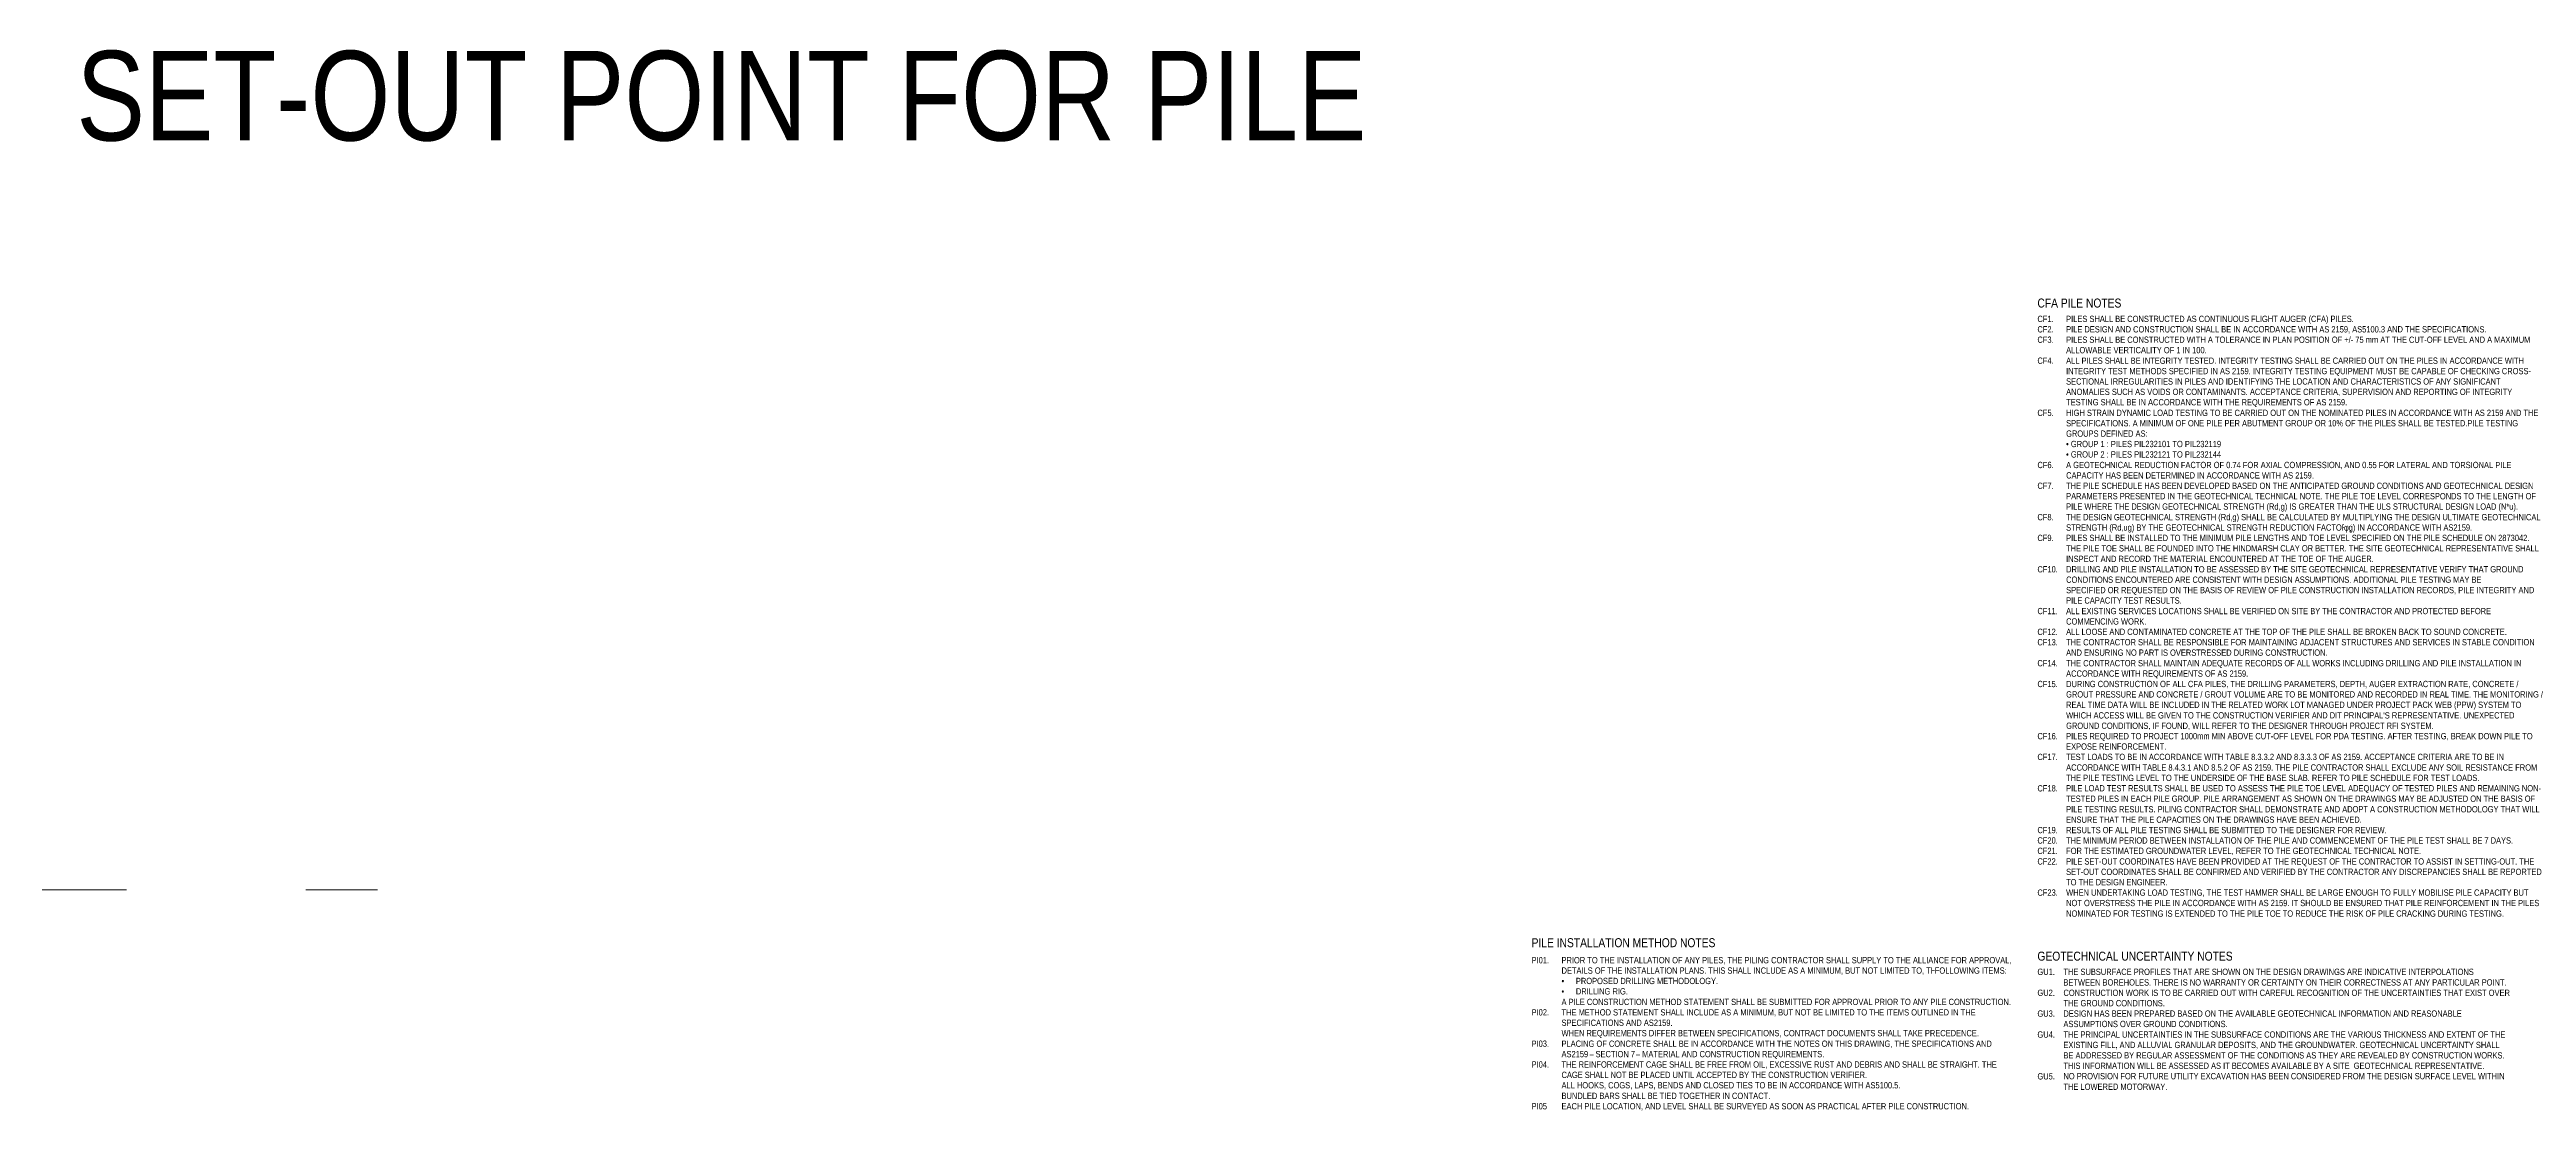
# Model space of a CAD drawing. Header units: metres. Extents: x -0.34 to 2.76, y 1.56 to 3.52.
# Drawn here: x 1.379 to 2.76, y 2.465 to 3.057 of the extents above; entities that cross this region are included whole.
import ezdxf

# ---------------------------------------------------------------- set-up
doc = ezdxf.new("R2010")
doc.units = ezdxf.units.M
doc.linetypes.add('JacobsCenter', pattern=[0.015, 0.009, -0.0015, 0.003, -0.0015])
doc.layers.add('A-DETL', color=7, linetype='Continuous', lineweight=13)
doc.layers.add('G-ANNO-TEXT', color=7, linetype='Continuous', lineweight=9)
doc.styles.add('Arial Narrow', font='ARIALN.TTF', dxfattribs={"height": 0.05})
doc.styles.add('Arial Narrow_2', font='ARIALN.TTF', dxfattribs={"height": 0.0035})
doc.styles.add('Arial Narrow_3', font='ARIALN.TTF', dxfattribs={"height": 0.005})

msp = doc.modelspace()

# ---------------------------------------------------------------- linework, layer by layer
at = {"layer": 'A-DETL', "linetype": 'JacobsCenter', "lineweight": 18}
msp.add_line((-0.0779, 2.5878), (1.5621, 2.5878), dxfattribs=at)

# ---------------------------------------------------------------- texts
at = {"layer": 'G-ANNO-TEXT', "attachment_point": 1, "bg_fill": 3, "box_fill_scale": 1, "bg_fill_color": 256, "bg_fill_true_color": 13158600, "bg_fill_transparency": 0}
for s, insert, char_height, style in [('SET-OUT POINT FOR PILE', (1.3942, 3.0559), 0.05, 'Arial Narrow'), ('PILES SHALL BE CONSTRUCTED AS CONTINUOUS FLIGHT AUGER (CFA) PILES.\xa0', (2.5034, 2.9081), 0.0035, 'Arial Narrow_2'), ('PRIOR TO THE INSTALLATION OF ANY PILES, THE PILING CONTRACTOR SHALL SUPPLY TO THE ALLIANCE FOR APPROVAL, ', (2.2221, 2.5503), 0.0035, 'Arial Narrow_2'), ('THE SUBSURFACE PROFILES THAT ARE SHOWN ON THE DESIGN DRAWINGS ARE INDICATIVE INTERPOLATIONS ', (2.5019, 2.5438), 0.0035, 'Arial Narrow_2'), ('•', (2.2221, 2.5387), 0.0035, 'Arial Narrow_2'), ('PI02.', (2.2054, 2.5212), 0.0035, 'Arial Narrow_2'), ('PI03.', (2.2054, 2.5037), 0.0035, 'Arial Narrow_2'), ('PI04.', (2.2054, 2.4921), 0.0035, 'Arial Narrow_2'), ('PI05', (2.2054, 2.4688), 0.0035, 'Arial Narrow_2')]:
    msp.add_mtext(s, dxfattribs=dict(at, insert=insert, char_height=char_height, style=style))
at = {"layer": 'G-ANNO-TEXT', "char_height": 0.0035, "attachment_point": 1, "style": 'Arial Narrow_2', "bg_fill": 3, "box_fill_scale": 1, "bg_fill_color": 256, "bg_fill_transparency": 0}
for s, insert in [('CF4.', (2.4874, 2.8848)), ('CF5.', (2.4874, 2.8557)), ('CF6.', (2.4874, 2.8266)), ('CF7.', (2.4874, 2.815)), ('CF8.', (2.4874, 2.7975)), ('CF9.', (2.4874, 2.7859))]:
    msp.add_mtext(s, dxfattribs=dict(at, insert=insert))

# ---------------------------------------------------------------- next in the draw order: texts
at = {"layer": 'G-ANNO-TEXT', "attachment_point": 1, "bg_fill": 3, "box_fill_scale": 1, "bg_fill_color": 256, "bg_fill_true_color": 13158600, "bg_fill_transparency": 0}
for s, insert, char_height, style in [('CFA PILE NOTES', (2.4874, 2.9177), 0.005, 'Arial Narrow_3'), ('PILE DESIGN AND CONSTRUCTION SHALL BE IN ACCORDANCE WITH AS 2159, AS5100.3 AND THE SPECIFICATIONS.\xa0', (2.5034, 2.9023), 0.0035, 'Arial Narrow_2'), ('PILE INSTALLATION METHOD\xa0NOTES', (2.2054, 2.5608), 0.005, 'Arial Narrow_3'), ('DETAILS OF THE INSTALLATION PLANS. THIS SHALL INCLUDE AS A MINIMUM, BUT NOT LIMITED TO, THE ', (2.2221, 2.5445), 0.0035, 'Arial Narrow_2'), ('GEOTECHNICAL UNCERTAINTY\xa0NOTES', (2.4874, 2.5533), 0.005, 'Arial Narrow_3'), ('•', (2.2221, 2.5329), 0.0035, 'Arial Narrow_2'), ('BETWEEN BOREHOLES. THERE IS NO WARRANTY OR CERTAINTY ON THEIR CORRECTNESS AT ANY PARTICULAR POINT.\xa0', (2.5019, 2.5379), 0.0035, 'Arial Narrow_2')]:
    msp.add_mtext(s, dxfattribs=dict(at, insert=insert, char_height=char_height, style=style))

# ---------------------------------------------------------------- next in the draw order: texts
at = {"layer": 'G-ANNO-TEXT', "char_height": 0.0035, "attachment_point": 1, "style": 'Arial Narrow_2', "bg_fill": 3, "box_fill_scale": 1, "bg_fill_color": 256, "bg_fill_transparency": 0}
for s, insert in [('CF1.', (2.4874, 2.9081)), ('GU1.', (2.4874, 2.5438))]:
    msp.add_mtext(s, dxfattribs=dict(at, insert=insert))
at = {"layer": 'G-ANNO-TEXT', "char_height": 0.0035, "attachment_point": 1, "style": 'Arial Narrow_2', "bg_fill": 3, "box_fill_scale": 1, "bg_fill_color": 256, "bg_fill_true_color": 13158600, "bg_fill_transparency": 0}
for s, insert in [('PILES SHALL BE CONSTRUCTED WITH A TOLERANCE IN PLAN POSITION OF +/- 75 mm AT THE CUT-OFF LEVEL AND A MAXIMUM ', (2.5034, 2.8965)), ('PI01.', (2.2054, 2.5503)), ('FOLLOWING ITEMS:\xa0', (2.4302, 2.5445)), ('PROPOSED DRILLING METHODOLOGY.\xa0', (2.2301, 2.5387)), ('CONSTRUCTION WORK IS TO BE CARRIED OUT WITH CAREFUL RECOGNITION OF THE UNCERTAINTIES THAT EXIST OVER ', (2.5019, 2.5321))]:
    msp.add_mtext(s, dxfattribs=dict(at, insert=insert))

# ---------------------------------------------------------------- next in the draw order: texts
at = {"layer": 'G-ANNO-TEXT', "insert": (2.4874, 2.9023), "char_height": 0.0035, "attachment_point": 1, "style": 'Arial Narrow_2', "bg_fill": 3, "box_fill_scale": 1, "bg_fill_color": 256, "bg_fill_transparency": 0}
msp.add_mtext('CF2.', dxfattribs=at)
at = {"layer": 'G-ANNO-TEXT', "char_height": 0.0035, "attachment_point": 1, "style": 'Arial Narrow_2', "bg_fill": 3, "box_fill_scale": 1, "bg_fill_color": 256, "bg_fill_true_color": 13158600, "bg_fill_transparency": 0}
for s, insert in [('ALLOWABLE VERTICALITY OF 1 IN 100.\xa0', (2.5034, 2.8907)), ('DRILLING RIG.\xa0', (2.2301, 2.5329)), ('THE GROUND CONDITIONS.\xa0', (2.5019, 2.5263))]:
    msp.add_mtext(s, dxfattribs=dict(at, insert=insert))

# ---------------------------------------------------------------- next in the draw order: texts
at = {"layer": 'G-ANNO-TEXT', "char_height": 0.0035, "attachment_point": 1, "style": 'Arial Narrow_2', "bg_fill": 3, "box_fill_scale": 1, "bg_fill_color": 256, "bg_fill_transparency": 0}
for s, insert in [('CF3.', (2.4874, 2.8965)), ('GU2.', (2.4874, 2.5321))]:
    msp.add_mtext(s, dxfattribs=dict(at, insert=insert))
at = {"layer": 'G-ANNO-TEXT', "char_height": 0.0035, "attachment_point": 1, "style": 'Arial Narrow_2', "bg_fill": 3, "box_fill_scale": 1, "bg_fill_color": 256, "bg_fill_true_color": 13158600, "bg_fill_transparency": 0}
for s, insert in [('ALL PILES SHALL BE INTEGRITY TESTED. INTEGRITY TESTING SHALL BE CARRIED OUT ON THE PILES IN ACCORDANCE WITH ', (2.5034, 2.8848)), ('A PILE CONSTRUCTION METHOD STATEMENT SHALL BE SUBMITTED FOR APPROVAL PRIOR TO ANY PILE CONSTRUCTION.', (2.2221, 2.527)), ('DESIGN HAS BEEN PREPARED BASED ON THE AVAILABLE GEOTECHNICAL INFORMATION AND REASONABLE ', (2.5019, 2.5205))]:
    msp.add_mtext(s, dxfattribs=dict(at, insert=insert))

# ---------------------------------------------------------------- next in the draw order: texts
for s, insert in [('INTEGRITY TEST METHODS SPECIFIED IN AS 2159. INTEGRITY TESTING EQUIPMENT MUST BE CAPABLE OF CHECKING CROSS-', (2.5034, 2.879)), ('THE METHOD STATEMENT SHALL INCLUDE AS A MINIMUM, BUT NOT BE LIMITED TO THE ITEMS OUTLINED IN THE', (2.2221, 2.5212)), ('ASSUMPTIONS OVER GROUND CONDITIONS.\xa0', (2.5019, 2.5147))]:
    msp.add_mtext(s, dxfattribs=dict(at, insert=insert))

# ---------------------------------------------------------------- next in the draw order: texts
for s, insert in [('SECTIONAL IRREGULARITIES IN PILES AND IDENTIFYING THE LOCATION AND CHARACTERISTICS OF ANY SIGNIFICANT ', (2.5034, 2.8732)), ('SPECIFICATIONS AND AS2159.\xa0', (2.2221, 2.5154)), ('THE PRINCIPAL UNCERTAINTIES IN THE SUBSURFACE CONDITIONS ARE THE VARIOUS THICKNESS AND EXTENT OF THE ', (2.5019, 2.5088))]:
    msp.add_mtext(s, dxfattribs=dict(at, insert=insert))
at = {"layer": 'G-ANNO-TEXT', "insert": (2.4874, 2.5205), "char_height": 0.0035, "attachment_point": 1, "style": 'Arial Narrow_2', "bg_fill": 3, "box_fill_scale": 1, "bg_fill_color": 256, "bg_fill_transparency": 0}
msp.add_mtext('GU3.', dxfattribs=at)

# ---------------------------------------------------------------- next in the draw order: texts
at = {"layer": 'G-ANNO-TEXT', "char_height": 0.0035, "attachment_point": 1, "style": 'Arial Narrow_2', "bg_fill": 3, "box_fill_scale": 1, "bg_fill_color": 256, "bg_fill_true_color": 13158600, "bg_fill_transparency": 0}
for s, insert in [('ANOMALIES SUCH AS VOIDS OR CONTAMINANTS. ACCEPTANCE CRITERIA, SUPERVISION AND REPORTING OF INTEGRITY ', (2.5034, 2.8674)), ('WHEN REQUIREMENTS DIFFER BETWEEN SPECIFICATIONS, CONTRACT DOCUMENTS SHALL TAKE PRECEDENCE.\xa0', (2.2221, 2.5096)), ('EXISTING FILL, AND ALLUVIAL GRANULAR DEPOSITS, AND THE GROUNDWATER. GEOTECHNICAL UNCERTAINTY SHALL ', (2.5019, 2.503))]:
    msp.add_mtext(s, dxfattribs=dict(at, insert=insert))

# ---------------------------------------------------------------- next in the draw order: texts
for s, insert in [('TESTING SHALL BE IN ACCORDANCE WITH THE REQUIREMENTS OF AS 2159.\xa0', (2.5034, 2.8616)), ('PLACING OF CONCRETE SHALL BE IN ACCORDANCE WITH THE NOTES ON THIS DRAWING, THE SPECIFICATIONS AND ', (2.2221, 2.5037)), ('BE ADDRESSED BY REGULAR ASSESSMENT OF THE CONDITIONS AS THEY ARE REVEALED BY CONSTRUCTION WORKS. ', (2.5019, 2.4972))]:
    msp.add_mtext(s, dxfattribs=dict(at, insert=insert))
at = {"layer": 'G-ANNO-TEXT', "insert": (2.4874, 2.5088), "char_height": 0.0035, "attachment_point": 1, "style": 'Arial Narrow_2', "bg_fill": 3, "box_fill_scale": 1, "bg_fill_color": 256, "bg_fill_transparency": 0}
msp.add_mtext('GU4.', dxfattribs=at)

# ---------------------------------------------------------------- next in the draw order: texts
at = {"layer": 'G-ANNO-TEXT', "char_height": 0.0035, "attachment_point": 1, "style": 'Arial Narrow_2', "bg_fill": 3, "box_fill_scale": 1, "bg_fill_color": 256, "bg_fill_true_color": 13158600, "bg_fill_transparency": 0}
for s, insert in [('HIGH STRAIN DYNAMIC LOAD TESTING TO BE CARRIED OUT ON THE NOMINATED PILES IN ACCORDANCE WITH AS 2159 AND THE ', (2.5034, 2.8557)), ('AS2159 ', (2.2221, 2.4979)), ('THIS INFORMATION WILL BE ASSESSED AS IT BECOMES AVAILABLE BY A SITE  GEOTECHNICAL REPRESENTATIVE.\xa0', (2.5019, 2.4914))]:
    msp.add_mtext(s, dxfattribs=dict(at, insert=insert))

# ---------------------------------------------------------------- next in the draw order: texts
for s, insert in [('SPECIFICATIONS. A MINIMUM OF ONE PILE PER ABUTMENT GROUP OR 10% OF THE PILES SHALL BE TESTED.PILE TESTING ', (2.5034, 2.8499)), ('–', (2.2377, 2.4979)), ('NO PROVISION FOR FUTURE UTILITY EXCAVATION HAS BEEN CONSIDERED FROM THE DESIGN SURFACE LEVEL WITHIN ', (2.5019, 2.4856))]:
    msp.add_mtext(s, dxfattribs=dict(at, insert=insert))

# ---------------------------------------------------------------- next in the draw order: texts
for s, insert in [('GROUPS DEFINED AS:', (2.5034, 2.8441)), (' SECTION 7 ', (2.2399, 2.4979)), ('THE LOWERED MOTORWAY.\xa0', (2.5019, 2.4797))]:
    msp.add_mtext(s, dxfattribs=dict(at, insert=insert))

# ---------------------------------------------------------------- next in the draw order: texts
for s, insert in [('•', (2.5034, 2.8383)), ('–', (2.2636, 2.4979))]:
    msp.add_mtext(s, dxfattribs=dict(at, insert=insert))
at = {"layer": 'G-ANNO-TEXT', "insert": (2.4874, 2.4855), "char_height": 0.0035, "attachment_point": 1, "style": 'Arial Narrow_2', "bg_fill": 3, "box_fill_scale": 1, "bg_fill_color": 256, "bg_fill_transparency": 0}
msp.add_mtext('GU5.', dxfattribs=at)

# ---------------------------------------------------------------- next in the draw order: texts
at = {"layer": 'G-ANNO-TEXT', "char_height": 0.0035, "attachment_point": 1, "style": 'Arial Narrow_2', "bg_fill": 3, "box_fill_scale": 1, "bg_fill_color": 256, "bg_fill_true_color": 13158600, "bg_fill_transparency": 0}
for s, insert in [(' GROUP 1 : PILES PIL232101 TO PIL232119', (2.5049, 2.8383)), (' MATERIAL AND CONSTRUCTION REQUIREMENTS.\xa0', (2.2659, 2.4979))]:
    msp.add_mtext(s, dxfattribs=dict(at, insert=insert))

# ---------------------------------------------------------------- next in the draw order: texts
for s, insert in [('•', (2.5034, 2.8325)), ('THE REINFORCEMENT CAGE SHALL BE FREE FROM OIL, EXCESSIVE RUST AND DEBRIS AND SHALL BE STRAIGHT. THE ', (2.2221, 2.4921))]:
    msp.add_mtext(s, dxfattribs=dict(at, insert=insert))

# ---------------------------------------------------------------- next in the draw order: texts
for s, insert in [(' GROUP 2 : PILES PIL232121 TO PIL232144\xa0', (2.5049, 2.8325)), ('CAGE SHALL NOT BE PLACED UNTIL ACCEPTED BY THE CONSTRUCTION VERIFIER.\xa0\xa0', (2.2221, 2.4863))]:
    msp.add_mtext(s, dxfattribs=dict(at, insert=insert))

# ---------------------------------------------------------------- next in the draw order: texts
for s, insert in [('A GEOTECHNICAL REDUCTION FACTOR OF 0.74 FOR AXIAL COMPRESSION, AND 0.55 FOR LATERAL AND TORSIONAL PILE ', (2.5034, 2.8266)), ('ALL HOOKS, COGS, LAPS, BENDS AND CLOSED TIES TO BE IN ACCORDANCE WITH AS5100.5.\xa0', (2.2221, 2.4805))]:
    msp.add_mtext(s, dxfattribs=dict(at, insert=insert))

# ---------------------------------------------------------------- next in the draw order: texts
for s, insert in [('CAPACITY HAS BEEN DETERMINED IN ACCORDANCE WITH AS 2159.\xa0', (2.5034, 2.8208)), ('BUNDLED BARS SHALL BE TIED TOGETHER IN CONTACT.\xa0', (2.2221, 2.4746))]:
    msp.add_mtext(s, dxfattribs=dict(at, insert=insert))

# ---------------------------------------------------------------- next in the draw order: texts
for s, insert in [('THE PILE SCHEDULE HAS BEEN DEVELOPED BASED ON THE ANTICIPATED GROUND CONDITIONS AND GEOTECHNICAL DESIGN ', (2.5034, 2.815)), ('EACH PILE LOCATION, AND LEVEL SHALL BE SURVEYED AS SOON AS PRACTICAL AFTER PILE CONSTRUCTION.', (2.2221, 2.4688))]:
    msp.add_mtext(s, dxfattribs=dict(at, insert=insert))

# ---------------------------------------------------------------- next in the draw order: texts
at = {"layer": 'G-ANNO-TEXT', "insert": (2.5034, 2.8092), "char_height": 0.0035, "attachment_point": 1, "style": 'Arial Narrow_2', "bg_fill": 3, "box_fill_scale": 1, "bg_fill_color": 256, "bg_fill_true_color": 13158600, "bg_fill_transparency": 0}
msp.add_mtext('PARAMETERS PRESENTED IN THE GEOTECHNICAL TECHNICAL NOTE. THE PILE TOE LEVEL CORRESPONDS TO THE LENGTH OF ', dxfattribs=at)

# ---------------------------------------------------------------- next in the draw order: texts
at = {"layer": 'G-ANNO-TEXT', "insert": (2.5034, 2.8034), "char_height": 0.0035, "attachment_point": 1, "style": 'Arial Narrow_2', "bg_fill": 3, "box_fill_scale": 1, "bg_fill_color": 256, "bg_fill_true_color": 13158600, "bg_fill_transparency": 0}
msp.add_mtext('PILE WHERE THE DESIGN GEOTECHNICAL STRENGTH (Rd,g) IS GREATER THAN THE ULS STRUCTURAL DESIGN LOAD (N*u).  ', dxfattribs=at)

# ---------------------------------------------------------------- next in the draw order: texts
at = {"layer": 'G-ANNO-TEXT', "insert": (2.5034, 2.7975), "char_height": 0.0035, "attachment_point": 1, "style": 'Arial Narrow_2', "bg_fill": 3, "box_fill_scale": 1, "bg_fill_color": 256, "bg_fill_true_color": 13158600, "bg_fill_transparency": 0}
msp.add_mtext('THE DESIGN GEOTECHNICAL STRENGTH (Rd,g) SHALL BE CALCULATED BY MULTIPLYING THE DESIGN ULTIMATE GEOTECHNICAL ', dxfattribs=at)

# ---------------------------------------------------------------- next in the draw order: texts
at = {"layer": 'G-ANNO-TEXT', "insert": (2.5034, 2.7917), "char_height": 0.0035, "attachment_point": 1, "style": 'Arial Narrow_2', "bg_fill": 3, "box_fill_scale": 1, "bg_fill_color": 256, "bg_fill_true_color": 13158600, "bg_fill_transparency": 0}
msp.add_mtext('STRENGTH (Rd,ug) BY THE GEOTECHNICAL STRENGTH REDUCTION FACTOR (', dxfattribs=at)

# ---------------------------------------------------------------- next in the draw order: texts
at = {"layer": 'G-ANNO-TEXT', "insert": (2.6583, 2.7917), "char_height": 0.0035, "attachment_point": 1, "style": 'Arial Narrow_2', "bg_fill": 3, "box_fill_scale": 1, "bg_fill_color": 256, "bg_fill_true_color": 13158600, "bg_fill_transparency": 0}
msp.add_mtext('φ', dxfattribs=at)

# ---------------------------------------------------------------- next in the draw order: texts
at = {"layer": 'G-ANNO-TEXT', "insert": (2.6609, 2.7917), "char_height": 0.0035, "attachment_point": 1, "style": 'Arial Narrow_2', "bg_fill": 3, "box_fill_scale": 1, "bg_fill_color": 256, "bg_fill_true_color": 13158600, "bg_fill_transparency": 0}
msp.add_mtext('g) IN ACCORDANCE WITH AS2159.', dxfattribs=at)

# ---------------------------------------------------------------- next in the draw order: texts
at = {"layer": 'G-ANNO-TEXT', "insert": (2.5034, 2.7859), "char_height": 0.0035, "attachment_point": 1, "style": 'Arial Narrow_2', "bg_fill": 3, "box_fill_scale": 1, "bg_fill_color": 256, "bg_fill_true_color": 13158600, "bg_fill_transparency": 0}
msp.add_mtext('PILES SHALL BE INSTALLED TO THE MINIMUM PILE LENGTHS AND TOE LEVEL SPECIFIED ON THE PILE SCHEDULE ON 2873042.', dxfattribs=at)

# ---------------------------------------------------------------- next in the draw order: texts
at = {"layer": 'G-ANNO-TEXT', "insert": (2.5034, 2.7801), "char_height": 0.0035, "attachment_point": 1, "style": 'Arial Narrow_2', "bg_fill": 3, "box_fill_scale": 1, "bg_fill_color": 256, "bg_fill_true_color": 13158600, "bg_fill_transparency": 0}
msp.add_mtext('THE PILE TOE SHALL BE FOUNDED INTO THE HINDMARSH CLAY OR BETTER. THE SITE GEOTECHNICAL REPRESENTATIVE SHALL ', dxfattribs=at)

# ---------------------------------------------------------------- next in the draw order: texts
at = {"layer": 'G-ANNO-TEXT', "insert": (2.5034, 2.7742), "char_height": 0.0035, "attachment_point": 1, "style": 'Arial Narrow_2', "bg_fill": 3, "box_fill_scale": 1, "bg_fill_color": 256, "bg_fill_true_color": 13158600, "bg_fill_transparency": 0}
msp.add_mtext('INSPECT AND RECORD THE MATERIAL ENCOUNTERED AT THE TOE OF THE AUGER.', dxfattribs=at)

# ---------------------------------------------------------------- next in the draw order: texts
at = {"layer": 'G-ANNO-TEXT', "insert": (2.5034, 2.7684), "char_height": 0.0035, "attachment_point": 1, "style": 'Arial Narrow_2', "bg_fill": 3, "box_fill_scale": 1, "bg_fill_color": 256, "bg_fill_true_color": 13158600, "bg_fill_transparency": 0}
msp.add_mtext('DRILLING AND PILE INSTALLATION TO BE ASSESSED BY THE SITE GEOTECHNICAL REPRESENTATIVE VERIFY THAT GROUND ', dxfattribs=at)

# ---------------------------------------------------------------- next in the draw order: texts
at = {"layer": 'G-ANNO-TEXT', "insert": (2.5034, 2.7626), "char_height": 0.0035, "attachment_point": 1, "style": 'Arial Narrow_2', "bg_fill": 3, "box_fill_scale": 1, "bg_fill_color": 256, "bg_fill_true_color": 13158600, "bg_fill_transparency": 0}
msp.add_mtext('CONDITIONS ENCOUNTERED ARE CONSISTENT WITH DESIGN ASSUMPTIONS. ADDITIONAL PILE TESTING MAY BE ', dxfattribs=at)

# ---------------------------------------------------------------- next in the draw order: texts
at = {"layer": 'G-ANNO-TEXT', "insert": (2.4874, 2.7684), "char_height": 0.0035, "attachment_point": 1, "style": 'Arial Narrow_2', "bg_fill": 3, "box_fill_scale": 1, "bg_fill_color": 256, "bg_fill_transparency": 0}
msp.add_mtext('CF10.', dxfattribs=at)
at = {"layer": 'G-ANNO-TEXT', "insert": (2.5034, 2.7568), "char_height": 0.0035, "attachment_point": 1, "style": 'Arial Narrow_2', "bg_fill": 3, "box_fill_scale": 1, "bg_fill_color": 256, "bg_fill_true_color": 13158600, "bg_fill_transparency": 0}
msp.add_mtext('SPECIFIED OR REQUESTED ON THE BASIS OF REVIEW OF PILE CONSTRUCTION INSTALLATION RECORDS, PILE INTEGRITY AND ', dxfattribs=at)

# ---------------------------------------------------------------- next in the draw order: texts
at = {"layer": 'G-ANNO-TEXT', "insert": (2.5034, 2.751), "char_height": 0.0035, "attachment_point": 1, "style": 'Arial Narrow_2', "bg_fill": 3, "box_fill_scale": 1, "bg_fill_color": 256, "bg_fill_true_color": 13158600, "bg_fill_transparency": 0}
msp.add_mtext('PILE CAPACITY TEST RESULTS.', dxfattribs=at)

# ---------------------------------------------------------------- next in the draw order: texts
at = {"layer": 'G-ANNO-TEXT', "insert": (2.5034, 2.7451), "char_height": 0.0035, "attachment_point": 1, "style": 'Arial Narrow_2', "bg_fill": 3, "box_fill_scale": 1, "bg_fill_color": 256, "bg_fill_true_color": 13158600, "bg_fill_transparency": 0}
msp.add_mtext('ALL EXISTING SERVICES LOCATIONS SHALL BE VERIFIED ON SITE BY THE CONTRACTOR AND PROTECTED BEFORE ', dxfattribs=at)

# ---------------------------------------------------------------- next in the draw order: texts
at = {"layer": 'G-ANNO-TEXT', "insert": (2.5034, 2.7393), "char_height": 0.0035, "attachment_point": 1, "style": 'Arial Narrow_2', "bg_fill": 3, "box_fill_scale": 1, "bg_fill_color": 256, "bg_fill_true_color": 13158600, "bg_fill_transparency": 0}
msp.add_mtext('COMMENCING WORK.\xa0', dxfattribs=at)

# ---------------------------------------------------------------- next in the draw order: texts
at = {"layer": 'G-ANNO-TEXT', "insert": (2.4874, 2.7451), "char_height": 0.0035, "attachment_point": 1, "style": 'Arial Narrow_2', "bg_fill": 3, "box_fill_scale": 1, "bg_fill_color": 256, "bg_fill_transparency": 0}
msp.add_mtext('CF11.', dxfattribs=at)
at = {"layer": 'G-ANNO-TEXT', "insert": (2.5034, 2.7335), "char_height": 0.0035, "attachment_point": 1, "style": 'Arial Narrow_2', "bg_fill": 3, "box_fill_scale": 1, "bg_fill_color": 256, "bg_fill_true_color": 13158600, "bg_fill_transparency": 0}
msp.add_mtext('ALL LOOSE AND CONTAMINATED CONCRETE AT THE TOP OF THE PILE SHALL BE BROKEN BACK TO SOUND CONCRETE.\xa0', dxfattribs=at)

# ---------------------------------------------------------------- next in the draw order: texts
at = {"layer": 'G-ANNO-TEXT', "insert": (2.5034, 2.7277), "char_height": 0.0035, "attachment_point": 1, "style": 'Arial Narrow_2', "bg_fill": 3, "box_fill_scale": 1, "bg_fill_color": 256, "bg_fill_true_color": 13158600, "bg_fill_transparency": 0}
msp.add_mtext('THE CONTRACTOR SHALL BE RESPONSIBLE FOR MAINTAINING ADJACENT STRUCTURES AND SERVICES IN STABLE CONDITION ', dxfattribs=at)

# ---------------------------------------------------------------- next in the draw order: texts
at = {"layer": 'G-ANNO-TEXT', "insert": (2.4874, 2.7335), "char_height": 0.0035, "attachment_point": 1, "style": 'Arial Narrow_2', "bg_fill": 3, "box_fill_scale": 1, "bg_fill_color": 256, "bg_fill_transparency": 0}
msp.add_mtext('CF12.', dxfattribs=at)
at = {"layer": 'G-ANNO-TEXT', "insert": (2.5034, 2.7219), "char_height": 0.0035, "attachment_point": 1, "style": 'Arial Narrow_2', "bg_fill": 3, "box_fill_scale": 1, "bg_fill_color": 256, "bg_fill_true_color": 13158600, "bg_fill_transparency": 0}
msp.add_mtext('AND ENSURING NO PART IS OVERSTRESSED DURING CONSTRUCTION.\xa0', dxfattribs=at)

# ---------------------------------------------------------------- next in the draw order: texts
at = {"layer": 'G-ANNO-TEXT', "insert": (2.4874, 2.7277), "char_height": 0.0035, "attachment_point": 1, "style": 'Arial Narrow_2', "bg_fill": 3, "box_fill_scale": 1, "bg_fill_color": 256, "bg_fill_transparency": 0}
msp.add_mtext('CF13.', dxfattribs=at)
at = {"layer": 'G-ANNO-TEXT', "insert": (2.5034, 2.716), "char_height": 0.0035, "attachment_point": 1, "style": 'Arial Narrow_2', "bg_fill": 3, "box_fill_scale": 1, "bg_fill_color": 256, "bg_fill_true_color": 13158600, "bg_fill_transparency": 0}
msp.add_mtext('THE CONTRACTOR SHALL MAINTAIN ADEQUATE RECORDS OF ALL WORKS INCLUDING DRILLING AND PILE INSTALLATION IN ', dxfattribs=at)

# ---------------------------------------------------------------- next in the draw order: texts
at = {"layer": 'G-ANNO-TEXT', "insert": (2.5034, 2.7102), "char_height": 0.0035, "attachment_point": 1, "style": 'Arial Narrow_2', "bg_fill": 3, "box_fill_scale": 1, "bg_fill_color": 256, "bg_fill_true_color": 13158600, "bg_fill_transparency": 0}
msp.add_mtext('ACCORDANCE WITH REQUIREMENTS OF AS 2159.\xa0', dxfattribs=at)

# ---------------------------------------------------------------- next in the draw order: texts
at = {"layer": 'G-ANNO-TEXT', "insert": (2.4874, 2.716), "char_height": 0.0035, "attachment_point": 1, "style": 'Arial Narrow_2', "bg_fill": 3, "box_fill_scale": 1, "bg_fill_color": 256, "bg_fill_transparency": 0}
msp.add_mtext('CF14.', dxfattribs=at)
at = {"layer": 'G-ANNO-TEXT', "insert": (2.5034, 2.7044), "char_height": 0.0035, "attachment_point": 1, "style": 'Arial Narrow_2', "bg_fill": 3, "box_fill_scale": 1, "bg_fill_color": 256, "bg_fill_true_color": 13158600, "bg_fill_transparency": 0}
msp.add_mtext('DURING CONSTRUCTION OF ALL CFA PILES, THE DRILLING PARAMETERS, DEPTH, AUGER EXTRACTION RATE, CONCRETE / ', dxfattribs=at)

# ---------------------------------------------------------------- next in the draw order: texts
at = {"layer": 'G-ANNO-TEXT', "insert": (2.5034, 2.6986), "char_height": 0.0035, "attachment_point": 1, "style": 'Arial Narrow_2', "bg_fill": 3, "box_fill_scale": 1, "bg_fill_color": 256, "bg_fill_true_color": 13158600, "bg_fill_transparency": 0}
msp.add_mtext('GROUT PRESSURE AND CONCRETE / GROUT VOLUME ARE TO BE MONITORED AND RECORDED IN REAL TIME. THE MONITORING / ', dxfattribs=at)

# ---------------------------------------------------------------- next in the draw order: texts
at = {"layer": 'G-ANNO-TEXT', "insert": (2.4874, 2.7044), "char_height": 0.0035, "attachment_point": 1, "style": 'Arial Narrow_2', "bg_fill": 3, "box_fill_scale": 1, "bg_fill_color": 256, "bg_fill_transparency": 0}
msp.add_mtext('CF15.', dxfattribs=at)
at = {"layer": 'G-ANNO-TEXT', "insert": (2.5034, 2.6928), "char_height": 0.0035, "attachment_point": 1, "style": 'Arial Narrow_2', "bg_fill": 3, "box_fill_scale": 1, "bg_fill_color": 256, "bg_fill_true_color": 13158600, "bg_fill_transparency": 0}
msp.add_mtext('REAL TIME DATA WILL BE INCLUDED IN THE RELATED WORK LOT MANAGED UNDER PROJECT PACK WEB (PPW) SYSTEM TO ', dxfattribs=at)

# ---------------------------------------------------------------- next in the draw order: texts
at = {"layer": 'G-ANNO-TEXT', "insert": (2.5034, 2.6869), "char_height": 0.0035, "attachment_point": 1, "style": 'Arial Narrow_2', "bg_fill": 3, "box_fill_scale": 1, "bg_fill_color": 256, "bg_fill_true_color": 13158600, "bg_fill_transparency": 0}
msp.add_mtext("WHICH ACCESS WILL BE GIVEN TO THE CONSTRUCTION VERIFIER AND DIT PRINCIPAL'S REPRESENTATIVE. UNEXPECTED ", dxfattribs=at)

# ---------------------------------------------------------------- next in the draw order: texts
at = {"layer": 'G-ANNO-TEXT', "insert": (2.5034, 2.6811), "char_height": 0.0035, "attachment_point": 1, "style": 'Arial Narrow_2', "bg_fill": 3, "box_fill_scale": 1, "bg_fill_color": 256, "bg_fill_true_color": 13158600, "bg_fill_transparency": 0}
msp.add_mtext('GROUND CONDITIONS, IF FOUND, WILL REFER TO THE DESIGNER THROUGH PROJECT RFI SYSTEM.\xa0', dxfattribs=at)

# ---------------------------------------------------------------- next in the draw order: texts
at = {"layer": 'G-ANNO-TEXT', "insert": (2.5034, 2.6753), "char_height": 0.0035, "attachment_point": 1, "style": 'Arial Narrow_2', "bg_fill": 3, "box_fill_scale": 1, "bg_fill_color": 256, "bg_fill_true_color": 13158600, "bg_fill_transparency": 0}
msp.add_mtext('PILES REQUIRED TO PROJECT 1000mm MIN ABOVE CUT-OFF LEVEL FOR PDA TESTING. AFTER TESTING, BREAK DOWN PILE TO ', dxfattribs=at)

# ---------------------------------------------------------------- next in the draw order: texts
at = {"layer": 'G-ANNO-TEXT', "insert": (2.5034, 2.6695), "char_height": 0.0035, "attachment_point": 1, "style": 'Arial Narrow_2', "bg_fill": 3, "box_fill_scale": 1, "bg_fill_color": 256, "bg_fill_true_color": 13158600, "bg_fill_transparency": 0}
msp.add_mtext('EXPOSE REINFORCEMENT.\xa0', dxfattribs=at)

# ---------------------------------------------------------------- next in the draw order: texts
at = {"layer": 'G-ANNO-TEXT', "insert": (2.4874, 2.6753), "char_height": 0.0035, "attachment_point": 1, "style": 'Arial Narrow_2', "bg_fill": 3, "box_fill_scale": 1, "bg_fill_color": 256, "bg_fill_transparency": 0}
msp.add_mtext('CF16.', dxfattribs=at)
at = {"layer": 'G-ANNO-TEXT', "insert": (2.5034, 2.6637), "char_height": 0.0035, "attachment_point": 1, "style": 'Arial Narrow_2', "bg_fill": 3, "box_fill_scale": 1, "bg_fill_color": 256, "bg_fill_true_color": 13158600, "bg_fill_transparency": 0}
msp.add_mtext('TEST LOADS TO BE IN ACCORDANCE WITH TABLE 8.3.3.2 AND 8.3.3.3 OF AS 2159. ACCEPTANCE CRITERIA ARE TO BE IN ', dxfattribs=at)

# ---------------------------------------------------------------- next in the draw order: texts
at = {"layer": 'G-ANNO-TEXT', "insert": (2.5034, 2.6578), "char_height": 0.0035, "attachment_point": 1, "style": 'Arial Narrow_2', "bg_fill": 3, "box_fill_scale": 1, "bg_fill_color": 256, "bg_fill_true_color": 13158600, "bg_fill_transparency": 0}
msp.add_mtext('ACCORDANCE WITH TABLE 8.4.3.1 AND 8.5.2 OF AS 2159. THE PILE CONTRACTOR SHALL EXCLUDE ANY SOIL RESISTANCE FROM ', dxfattribs=at)

# ---------------------------------------------------------------- next in the draw order: texts
at = {"layer": 'G-ANNO-TEXT', "insert": (2.4874, 2.6637), "char_height": 0.0035, "attachment_point": 1, "style": 'Arial Narrow_2', "bg_fill": 3, "box_fill_scale": 1, "bg_fill_color": 256, "bg_fill_transparency": 0}
msp.add_mtext('CF17.', dxfattribs=at)
at = {"layer": 'G-ANNO-TEXT', "insert": (2.5034, 2.652), "char_height": 0.0035, "attachment_point": 1, "style": 'Arial Narrow_2', "bg_fill": 3, "box_fill_scale": 1, "bg_fill_color": 256, "bg_fill_true_color": 13158600, "bg_fill_transparency": 0}
msp.add_mtext('THE PILE TESTING LEVEL TO THE UNDERSIDE OF THE BASE SLAB. REFER TO PILE SCHEDULE FOR TEST LOADS.', dxfattribs=at)

# ---------------------------------------------------------------- next in the draw order: texts
at = {"layer": 'G-ANNO-TEXT', "insert": (2.5034, 2.6462), "char_height": 0.0035, "attachment_point": 1, "style": 'Arial Narrow_2', "bg_fill": 3, "box_fill_scale": 1, "bg_fill_color": 256, "bg_fill_true_color": 13158600, "bg_fill_transparency": 0}
msp.add_mtext('PILE LOAD TEST RESULTS SHALL BE USED TO ASSESS THE PILE TOE LEVEL ADEQUACY OF TESTED PILES AND REMAINING NON-', dxfattribs=at)

# ---------------------------------------------------------------- next in the draw order: texts
at = {"layer": 'G-ANNO-TEXT', "insert": (2.5034, 2.6404), "char_height": 0.0035, "attachment_point": 1, "style": 'Arial Narrow_2', "bg_fill": 3, "box_fill_scale": 1, "bg_fill_color": 256, "bg_fill_true_color": 13158600, "bg_fill_transparency": 0}
msp.add_mtext('TESTED PILES IN EACH PILE GROUP. PILE ARRANGEMENT AS SHOWN ON THE DRAWINGS MAY BE ADJUSTED ON THE BASIS OF ', dxfattribs=at)

# ---------------------------------------------------------------- next in the draw order: texts
at = {"layer": 'G-ANNO-TEXT', "insert": (2.4874, 2.6462), "char_height": 0.0035, "attachment_point": 1, "style": 'Arial Narrow_2', "bg_fill": 3, "box_fill_scale": 1, "bg_fill_color": 256, "bg_fill_transparency": 0}
msp.add_mtext('CF18.', dxfattribs=at)
at = {"layer": 'G-ANNO-TEXT', "insert": (2.5034, 2.6345), "char_height": 0.0035, "attachment_point": 1, "style": 'Arial Narrow_2', "bg_fill": 3, "box_fill_scale": 1, "bg_fill_color": 256, "bg_fill_true_color": 13158600, "bg_fill_transparency": 0}
msp.add_mtext('PILE TESTING RESULTS. PILING CONTRACTOR SHALL DEMONSTRATE AND ADOPT A CONSTRUCTION METHODOLOGY THAT WILL ', dxfattribs=at)

# ---------------------------------------------------------------- next in the draw order: texts
at = {"layer": 'G-ANNO-TEXT', "insert": (2.5034, 2.6287), "char_height": 0.0035, "attachment_point": 1, "style": 'Arial Narrow_2', "bg_fill": 3, "box_fill_scale": 1, "bg_fill_color": 256, "bg_fill_true_color": 13158600, "bg_fill_transparency": 0}
msp.add_mtext('ENSURE THAT THE PILE CAPACITIES ON THE DRAWINGS HAVE BEEN ACHIEVED.\xa0', dxfattribs=at)

# ---------------------------------------------------------------- next in the draw order: texts
at = {"layer": 'G-ANNO-TEXT', "insert": (2.5034, 2.6229), "char_height": 0.0035, "attachment_point": 1, "style": 'Arial Narrow_2', "bg_fill": 3, "box_fill_scale": 1, "bg_fill_color": 256, "bg_fill_true_color": 13158600, "bg_fill_transparency": 0}
msp.add_mtext('RESULTS OF ALL PILE TESTING SHALL BE SUBMITTED TO THE DESIGNER FOR REVIEW.\xa0', dxfattribs=at)

# ---------------------------------------------------------------- next in the draw order: texts
at = {"layer": 'G-ANNO-TEXT', "insert": (2.5034, 2.6171), "char_height": 0.0035, "attachment_point": 1, "style": 'Arial Narrow_2', "bg_fill": 3, "box_fill_scale": 1, "bg_fill_color": 256, "bg_fill_true_color": 13158600, "bg_fill_transparency": 0}
msp.add_mtext('THE MINIMUM PERIOD BETWEEN INSTALLATION OF THE PILE AND COMMENCEMENT OF THE PILE TEST SHALL BE 7 DAYS.\xa0', dxfattribs=at)

# ---------------------------------------------------------------- next in the draw order: texts
at = {"layer": 'G-ANNO-TEXT', "insert": (2.4874, 2.6229), "char_height": 0.0035, "attachment_point": 1, "style": 'Arial Narrow_2', "bg_fill": 3, "box_fill_scale": 1, "bg_fill_color": 256, "bg_fill_transparency": 0}
msp.add_mtext('CF19.', dxfattribs=at)
at = {"layer": 'G-ANNO-TEXT', "insert": (2.5034, 2.6113), "char_height": 0.0035, "attachment_point": 1, "style": 'Arial Narrow_2', "bg_fill": 3, "box_fill_scale": 1, "bg_fill_color": 256, "bg_fill_true_color": 13158600, "bg_fill_transparency": 0}
msp.add_mtext('FOR THE ESTIMATED GROUNDWATER LEVEL, REFER TO THE GEOTECHNICAL TECHNICAL NOTE.\xa0', dxfattribs=at)

# ---------------------------------------------------------------- next in the draw order: texts
at = {"layer": 'G-ANNO-TEXT', "insert": (2.4874, 2.6171), "char_height": 0.0035, "attachment_point": 1, "style": 'Arial Narrow_2', "bg_fill": 3, "box_fill_scale": 1, "bg_fill_color": 256, "bg_fill_transparency": 0}
msp.add_mtext('CF20.', dxfattribs=at)
at = {"layer": 'G-ANNO-TEXT', "insert": (2.5034, 2.6054), "char_height": 0.0035, "attachment_point": 1, "style": 'Arial Narrow_2', "bg_fill": 3, "box_fill_scale": 1, "bg_fill_color": 256, "bg_fill_true_color": 13158600, "bg_fill_transparency": 0}
msp.add_mtext('PILE SET-OUT COORDINATES HAVE BEEN PROVIDED AT THE REQUEST OF THE CONTRACTOR TO ASSIST IN SETTING-OUT. THE ', dxfattribs=at)

# ---------------------------------------------------------------- next in the draw order: texts
at = {"layer": 'G-ANNO-TEXT', "insert": (2.4874, 2.6113), "char_height": 0.0035, "attachment_point": 1, "style": 'Arial Narrow_2', "bg_fill": 3, "box_fill_scale": 1, "bg_fill_color": 256, "bg_fill_transparency": 0}
msp.add_mtext('CF21.', dxfattribs=at)
at = {"layer": 'G-ANNO-TEXT', "insert": (2.5034, 2.5996), "char_height": 0.0035, "attachment_point": 1, "style": 'Arial Narrow_2', "bg_fill": 3, "box_fill_scale": 1, "bg_fill_color": 256, "bg_fill_true_color": 13158600, "bg_fill_transparency": 0}
msp.add_mtext('SET-OUT COORDINATES SHALL BE CONFIRMED AND VERIFIED BY THE CONTRACTOR ANY DISCREPANCIES SHALL BE REPORTED ', dxfattribs=at)

# ---------------------------------------------------------------- next in the draw order: texts
at = {"layer": 'G-ANNO-TEXT', "insert": (2.4874, 2.6054), "char_height": 0.0035, "attachment_point": 1, "style": 'Arial Narrow_2', "bg_fill": 3, "box_fill_scale": 1, "bg_fill_color": 256, "bg_fill_transparency": 0}
msp.add_mtext('CF22.', dxfattribs=at)
at = {"layer": 'G-ANNO-TEXT', "insert": (2.5034, 2.5938), "char_height": 0.0035, "attachment_point": 1, "style": 'Arial Narrow_2', "bg_fill": 3, "box_fill_scale": 1, "bg_fill_color": 256, "bg_fill_true_color": 13158600, "bg_fill_transparency": 0}
msp.add_mtext('TO THE DESIGN ENGINEER. ', dxfattribs=at)

# ---------------------------------------------------------------- next in the draw order: texts
at = {"layer": 'G-ANNO-TEXT', "insert": (2.5034, 2.588), "char_height": 0.0035, "attachment_point": 1, "style": 'Arial Narrow_2', "bg_fill": 3, "box_fill_scale": 1, "bg_fill_color": 256, "bg_fill_true_color": 13158600, "bg_fill_transparency": 0}
msp.add_mtext('WHEN UNDERTAKING LOAD TESTING, THE TEST HAMMER SHALL BE LARGE ENOUGH TO FULLY MOBILISE PILE CAPACITY BUT ', dxfattribs=at)

# ---------------------------------------------------------------- next in the draw order: texts
at = {"layer": 'G-ANNO-TEXT', "insert": (2.5034, 2.5822), "char_height": 0.0035, "attachment_point": 1, "style": 'Arial Narrow_2', "bg_fill": 3, "box_fill_scale": 1, "bg_fill_color": 256, "bg_fill_true_color": 13158600, "bg_fill_transparency": 0}
msp.add_mtext('NOT OVERSTRESS THE PILE IN ACCORDANCE WITH AS 2159. IT SHOULD BE ENSURED THAT PILE REINFORCEMENT IN THE PILES ', dxfattribs=at)

# ---------------------------------------------------------------- next in the draw order: texts
at = {"layer": 'G-ANNO-TEXT', "insert": (2.4874, 2.588), "char_height": 0.0035, "attachment_point": 1, "style": 'Arial Narrow_2', "bg_fill": 3, "box_fill_scale": 1, "bg_fill_color": 256, "bg_fill_transparency": 0}
msp.add_mtext('CF23.', dxfattribs=at)
at = {"layer": 'G-ANNO-TEXT', "insert": (2.5034, 2.5763), "char_height": 0.0035, "attachment_point": 1, "style": 'Arial Narrow_2', "bg_fill": 3, "box_fill_scale": 1, "bg_fill_color": 256, "bg_fill_true_color": 13158600, "bg_fill_transparency": 0}
msp.add_mtext('NOMINATED FOR TESTING IS EXTENDED TO THE PILE TOE TO REDUCE THE RISK OF PILE CRACKING DURING TESTING.\xa0', dxfattribs=at)

doc.saveas('drawing.dxf')
